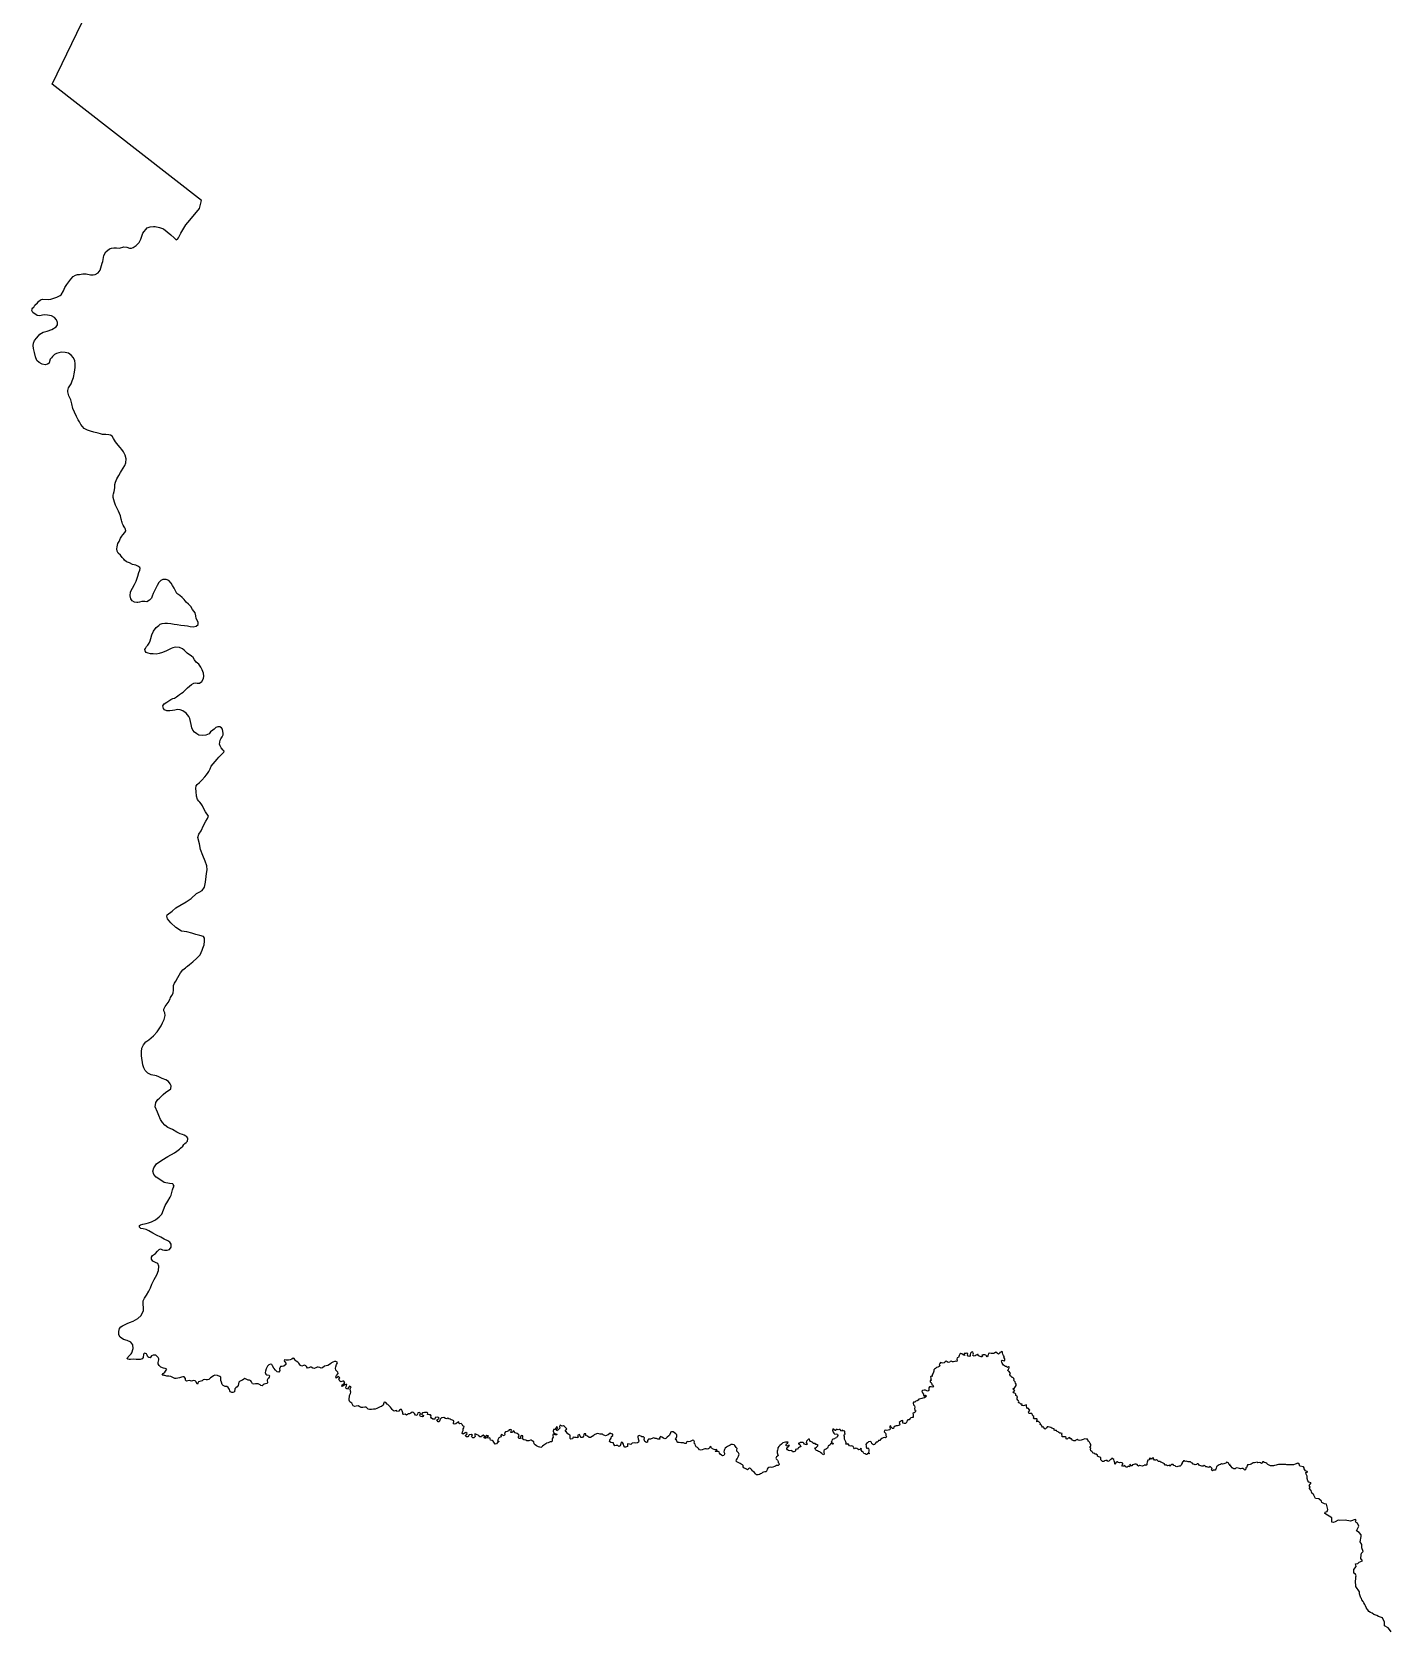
# Model space of a CAD drawing. Extents: x -74 to -34.8, y -33.8 to 5.3.
# Drawn here: x -58.169 to -55.683, y -22.587 to -19.663 of the extents above; entities that cross this region are included whole.
import ezdxf

# ---------------------------------------------------------------- set-up
doc = ezdxf.new("R2010")
doc.units = 0
doc.header["$LTSCALE"] = 2
doc.layers.add('UFEBRASIL', color=7, linetype='Continuous')

msp = doc.modelspace()

# ---------------------------------------------------------------- linework, layer by layer
at = {"layer": 'UFEBRASIL'}
msp.add_lwpolyline([(-55.6829, -22.5889), (-55.6837, -22.5867), (-55.6884, -22.5812), (-55.6949, -22.5776), (-55.6949, -22.5739), (-55.6948, -22.5711), (-55.6985, -22.5633), (-55.7058, -22.5604), (-55.7091, -22.5591), (-55.7144, -22.5568), (-55.7172, -22.5547), (-55.7206, -22.5532), (-55.7236, -22.5518), (-55.7254, -22.5487), (-55.7263, -22.547), (-55.7284, -22.544), (-55.7298, -22.541), (-55.7308, -22.5389), (-55.7324, -22.5358), (-55.734, -22.5333), (-55.736, -22.5302), (-55.7371, -22.5279), (-55.7378, -22.5264), (-55.7405, -22.519), (-55.7408, -22.5155), (-55.7473, -22.5055), (-55.7477, -22.4955), (-55.7474, -22.4923), (-55.747, -22.4882), (-55.7467, -22.4862), (-55.7477, -22.4831), (-55.7512, -22.4817), (-55.7511, -22.4747), (-55.7466, -22.4695), (-55.7481, -22.4645), (-55.7434, -22.4637), (-55.7412, -22.4613), (-55.7383, -22.4599), (-55.7353, -22.4589), (-55.7382, -22.4544), (-55.7372, -22.4477), (-55.7367, -22.4446), (-55.7339, -22.4415), (-55.7363, -22.4352), (-55.7364, -22.4292), (-55.7396, -22.4238), (-55.7372, -22.4141), (-55.7372, -22.4112), (-55.7409, -22.4072), (-55.7458, -22.4037), (-55.742, -22.3953), (-55.7445, -22.3897), (-55.7469, -22.3886), (-55.7477, -22.3861), (-55.7467, -22.3841), (-55.7487, -22.3834), (-55.7571, -22.3862), (-55.7667, -22.3842), (-55.7772, -22.385), (-55.7798, -22.3843), (-55.7849, -22.3873), (-55.7882, -22.389), (-55.7911, -22.3884), (-55.7913, -22.3805), (-55.8037, -22.3722), (-55.8032, -22.3697), (-55.7996, -22.3687), (-55.7986, -22.3647), (-55.8009, -22.3553), (-55.8044, -22.3547), (-55.8093, -22.3524), (-55.8098, -22.3497), (-55.8147, -22.3456), (-55.821, -22.3451), (-55.8242, -22.339), (-55.8247, -22.3367), (-55.827, -22.3355), (-55.8283, -22.3328), (-55.8289, -22.3302), (-55.8324, -22.3257), (-55.8307, -22.324), (-55.8324, -22.3211), (-55.8289, -22.316), (-55.8331, -22.3147), (-55.835, -22.3123), (-55.8363, -22.308), (-55.8363, -22.3042), (-55.8381, -22.3004), (-55.8388, -22.2974), (-55.8353, -22.2961), (-55.8391, -22.2941), (-55.8417, -22.2909), (-55.8418, -22.2887), (-55.8431, -22.2871), (-55.8494, -22.286), (-55.8511, -22.2818), (-55.8533, -22.2803), (-55.8582, -22.282), (-55.8615, -22.2831), (-55.8653, -22.2835), (-55.8734, -22.2831), (-55.8755, -22.2829), (-55.8796, -22.2824), (-55.8819, -22.2825), (-55.8841, -22.2827), (-55.8869, -22.2824), (-55.8889, -22.2828), (-55.8909, -22.2834), (-55.8929, -22.284), (-55.8958, -22.2843), (-55.8979, -22.2851), (-55.8997, -22.2852), (-55.9036, -22.2849), (-55.9057, -22.2838), (-55.9081, -22.2824), (-55.9101, -22.281), (-55.9117, -22.2799), (-55.914, -22.2792), (-55.9155, -22.278), (-55.9177, -22.2778), (-55.9181, -22.2797), (-55.9195, -22.2807), (-55.9219, -22.2798), (-55.9243, -22.2791), (-55.9262, -22.2796), (-55.928, -22.2786), (-55.9303, -22.2789), (-55.9327, -22.2798), (-55.9348, -22.2797), (-55.9367, -22.2808), (-55.9386, -22.2819), (-55.9408, -22.2826), (-55.9431, -22.2834), (-55.9452, -22.2834), (-55.9459, -22.2854), (-55.9468, -22.2873), (-55.9487, -22.2888), (-55.9487, -22.2912), (-55.9505, -22.2928), (-55.9523, -22.2913), (-55.9538, -22.29), (-55.9558, -22.2901), (-55.9581, -22.2907), (-55.9602, -22.2902), (-55.9625, -22.2893), (-55.9646, -22.2888), (-55.9666, -22.2891), (-55.9678, -22.2908), (-55.9704, -22.2909), (-55.9718, -22.29), (-55.9734, -22.2885), (-55.975, -22.2865), (-55.9764, -22.2847), (-55.9787, -22.2839), (-55.9773, -22.2826), (-55.9793, -22.2819), (-55.98, -22.2799), (-55.9818, -22.2793), (-55.9836, -22.2787), (-55.9845, -22.2805), (-55.9867, -22.281), (-55.9888, -22.2812), (-55.991, -22.2821), (-55.9929, -22.2814), (-55.9949, -22.2824), (-55.9972, -22.2833), (-55.9991, -22.2843), (-56.0006, -22.2859), (-56.0022, -22.2869), (-56.0027, -22.2892), (-56.0031, -22.2911), (-56.0043, -22.293), (-56.0061, -22.2928), (-56.008, -22.2932), (-56.0095, -22.2943), (-56.0113, -22.2931), (-56.0103, -22.2912), (-56.0105, -22.2894), (-56.0122, -22.2876), (-56.0136, -22.2866), (-56.0158, -22.288), (-56.0179, -22.2875), (-56.0198, -22.287), (-56.0218, -22.2872), (-56.0228, -22.2855), (-56.0249, -22.2848), (-56.0267, -22.2859), (-56.0288, -22.2856), (-56.0309, -22.2852), (-56.033, -22.2848), (-56.0341, -22.2829), (-56.0355, -22.2814), (-56.0373, -22.2814), (-56.0387, -22.2827), (-56.0408, -22.2833), (-56.0425, -22.2825), (-56.0449, -22.2823), (-56.0458, -22.2804), (-56.0479, -22.2794), (-56.0494, -22.2779), (-56.0517, -22.278), (-56.0538, -22.2777), (-56.0556, -22.2771), (-56.0577, -22.2767), (-56.0595, -22.2773), (-56.0605, -22.2758), (-56.0626, -22.2758), (-56.063, -22.2778), (-56.0648, -22.2784), (-56.0651, -22.2803), (-56.0663, -22.282), (-56.067, -22.284), (-56.0684, -22.2855), (-56.0704, -22.2855), (-56.0725, -22.2861), (-56.0744, -22.2867), (-56.0766, -22.2864), (-56.0779, -22.2849), (-56.0801, -22.2843), (-56.0816, -22.2828), (-56.0836, -22.2827), (-56.0853, -22.2842), (-56.0872, -22.2857), (-56.0876, -22.2838), (-56.0893, -22.2845), (-56.0915, -22.2854), (-56.0933, -22.2842), (-56.0952, -22.2838), (-56.0977, -22.2835), (-56.0967, -22.2825), (-56.0973, -22.2815), (-56.0999, -22.2804), (-56.1019, -22.2791), (-56.1036, -22.2784), (-56.1058, -22.2773), (-56.1081, -22.2771), (-56.11, -22.2753), (-56.1119, -22.2741), (-56.1137, -22.2745), (-56.1155, -22.2746), (-56.1166, -22.2731), (-56.1175, -22.2706), (-56.1195, -22.2711), (-56.1208, -22.2729), (-56.123, -22.272), (-56.1254, -22.272), (-56.124, -22.2737), (-56.1255, -22.2742), (-56.1275, -22.2749), (-56.1284, -22.2767), (-56.1287, -22.2787), (-56.1296, -22.281), (-56.1292, -22.2833), (-56.1313, -22.2843), (-56.1333, -22.2828), (-56.1338, -22.2843), (-56.136, -22.2852), (-56.1376, -22.2858), (-56.1404, -22.2854), (-56.1427, -22.2846), (-56.1446, -22.2855), (-56.1461, -22.2843), (-56.1474, -22.2829), (-56.1491, -22.282), (-56.1515, -22.282), (-56.1532, -22.2825), (-56.1555, -22.2835), (-56.1569, -22.2849), (-56.1589, -22.2854), (-56.1593, -22.2832), (-56.1607, -22.2821), (-56.1608, -22.2842), (-56.1615, -22.2867), (-56.1638, -22.2858), (-56.1652, -22.2873), (-56.1671, -22.2875), (-56.169, -22.2866), (-56.17, -22.2844), (-56.1718, -22.2856), (-56.1741, -22.2857), (-56.175, -22.2838), (-56.1734, -22.2823), (-56.1735, -22.2802), (-56.1755, -22.2797), (-56.1774, -22.2789), (-56.1795, -22.2799), (-56.1817, -22.2789), (-56.1835, -22.2777), (-56.1858, -22.2784), (-56.1865, -22.2803), (-56.1878, -22.2822), (-56.1881, -22.2801), (-56.1884, -22.278), (-56.189, -22.276), (-56.1897, -22.2734), (-56.1916, -22.2726), (-56.1933, -22.271), (-56.1944, -22.2727), (-56.1958, -22.2737), (-56.197, -22.2749), (-56.199, -22.2765), (-56.2011, -22.2774), (-56.2022, -22.2753), (-56.2042, -22.2754), (-56.2067, -22.2761), (-56.2079, -22.2774), (-56.2103, -22.277), (-56.2116, -22.2762), (-56.2135, -22.2742), (-56.2136, -22.2724), (-56.2138, -22.2706), (-56.2153, -22.2694), (-56.2171, -22.2686), (-56.22, -22.2677), (-56.2198, -22.2657), (-56.2219, -22.264), (-56.2241, -22.2635), (-56.2256, -22.2621), (-56.2277, -22.2626), (-56.228, -22.2609), (-56.2301, -22.2592), (-56.232, -22.2574), (-56.2325, -22.2549), (-56.2322, -22.253), (-56.2336, -22.2515), (-56.2326, -22.2499), (-56.2318, -22.2478), (-56.2322, -22.2463), (-56.2334, -22.2442), (-56.2346, -22.242), (-56.2364, -22.2403), (-56.2375, -22.238), (-56.2383, -22.2364), (-56.2405, -22.2362), (-56.2429, -22.236), (-56.2457, -22.237), (-56.248, -22.2373), (-56.2496, -22.2384), (-56.2521, -22.2385), (-56.2549, -22.238), (-56.2568, -22.237), (-56.2592, -22.238), (-56.2608, -22.2393), (-56.263, -22.2396), (-56.2653, -22.2379), (-56.2671, -22.2357), (-56.2698, -22.2359), (-56.2699, -22.2337), (-56.2712, -22.2334), (-56.2735, -22.2345), (-56.2751, -22.2362), (-56.2772, -22.2355), (-56.2773, -22.2332), (-56.2786, -22.2318), (-56.2812, -22.2319), (-56.2842, -22.232), (-56.2844, -22.2303), (-56.2852, -22.2281), (-56.2844, -22.2259), (-56.2865, -22.2253), (-56.2886, -22.2254), (-56.2902, -22.2242), (-56.2919, -22.2229), (-56.2941, -22.2226), (-56.2949, -22.2206), (-56.2969, -22.2205), (-56.2992, -22.2199), (-56.2992, -22.2176), (-56.3012, -22.2167), (-56.3032, -22.2163), (-56.3051, -22.2151), (-56.3074, -22.2147), (-56.3097, -22.214), (-56.3119, -22.2135), (-56.3122, -22.2155), (-56.3136, -22.2163), (-56.3153, -22.2178), (-56.317, -22.2168), (-56.3181, -22.2147), (-56.3205, -22.2143), (-56.3215, -22.2127), (-56.3223, -22.2109), (-56.3244, -22.2097), (-56.3239, -22.2078), (-56.325, -22.2066), (-56.3266, -22.2051), (-56.3284, -22.2042), (-56.3304, -22.2045), (-56.3308, -22.2026), (-56.3294, -22.2007), (-56.3308, -22.1992), (-56.3332, -22.1994), (-56.3353, -22.1992), (-56.3374, -22.1981), (-56.336, -22.1967), (-56.3363, -22.1952), (-56.3379, -22.1935), (-56.3388, -22.1916), (-56.3398, -22.1893), (-56.3415, -22.1897), (-56.3439, -22.1895), (-56.3453, -22.189), (-56.3462, -22.1863), (-56.3446, -22.185), (-56.3432, -22.1833), (-56.3447, -22.1822), (-56.3457, -22.1802), (-56.3475, -22.1802), (-56.349, -22.1786), (-56.3494, -22.176), (-56.3496, -22.1735), (-56.3516, -22.1742), (-56.3534, -22.1746), (-56.3558, -22.1752), (-56.3579, -22.1746), (-56.3578, -22.1722), (-56.3602, -22.1721), (-56.3619, -22.1706), (-56.364, -22.17), (-56.3633, -22.1682), (-56.364, -22.1664), (-56.3654, -22.1649), (-56.3668, -22.1631), (-56.3664, -22.1609), (-56.3661, -22.1588), (-56.3673, -22.1575), (-56.3689, -22.1564), (-56.3692, -22.154), (-56.3708, -22.1524), (-56.3727, -22.1518), (-56.3738, -22.15), (-56.3727, -22.1494), (-56.3712, -22.1472), (-56.3733, -22.1462), (-56.3741, -22.1438), (-56.3722, -22.1436), (-56.3712, -22.1416), (-56.3694, -22.1401), (-56.3684, -22.1382), (-56.3687, -22.1357), (-56.37, -22.1342), (-56.3703, -22.1318), (-56.3714, -22.1305), (-56.3735, -22.1287), (-56.3724, -22.127), (-56.3725, -22.1254), (-56.3743, -22.1236), (-56.3759, -22.1233), (-56.3778, -22.1216), (-56.3794, -22.1203), (-56.38, -22.1181), (-56.379, -22.1162), (-56.3802, -22.1147), (-56.381, -22.1126), (-56.3828, -22.1117), (-56.3846, -22.1099), (-56.3828, -22.1093), (-56.3821, -22.1074), (-56.3807, -22.1049), (-56.3828, -22.104), (-56.3846, -22.1051), (-56.3861, -22.1035), (-56.3881, -22.1033), (-56.3898, -22.1025), (-56.3915, -22.1013), (-56.3927, -22.0993), (-56.3938, -22.0973), (-56.3949, -22.0957), (-56.3952, -22.0932), (-56.3941, -22.0917), (-56.3921, -22.0928), (-56.39, -22.0933), (-56.3891, -22.0911), (-56.3895, -22.0889), (-56.3916, -22.088), (-56.3904, -22.0868), (-56.3905, -22.0852), (-56.3919, -22.0833), (-56.3929, -22.0812), (-56.3933, -22.0787), (-56.3935, -22.0766), (-56.395, -22.0758), (-56.3964, -22.0772), (-56.3984, -22.0778), (-56.3991, -22.0799), (-56.4006, -22.0807), (-56.4029, -22.0794), (-56.4054, -22.0775), (-56.4076, -22.0787), (-56.4096, -22.0798), (-56.4117, -22.08), (-56.4141, -22.0798), (-56.4166, -22.0793), (-56.4188, -22.0798), (-56.4195, -22.0819), (-56.4201, -22.0839), (-56.4218, -22.0857), (-56.4226, -22.084), (-56.4239, -22.0826), (-56.426, -22.0819), (-56.4287, -22.0822), (-56.4313, -22.0825), (-56.4302, -22.0839), (-56.4307, -22.086), (-56.4325, -22.0858), (-56.4343, -22.0852), (-56.4363, -22.0844), (-56.4381, -22.0834), (-56.4382, -22.0814), (-56.4395, -22.0815), (-56.4418, -22.0825), (-56.4434, -22.0841), (-56.4455, -22.0848), (-56.4475, -22.0836), (-56.4468, -22.0811), (-56.4474, -22.0788), (-56.448, -22.0766), (-56.4503, -22.0773), (-56.452, -22.079), (-56.4528, -22.0814), (-56.4529, -22.0835), (-56.4537, -22.0849), (-56.4561, -22.0844), (-56.4572, -22.0827), (-56.4569, -22.0805), (-56.4587, -22.0793), (-56.4606, -22.0797), (-56.4634, -22.0794), (-56.4635, -22.0812), (-56.4622, -22.0831), (-56.4639, -22.083), (-56.4653, -22.0821), (-56.4679, -22.0804), (-56.4699, -22.08), (-56.4716, -22.0807), (-56.473, -22.0834), (-56.4735, -22.0851), (-56.4742, -22.0873), (-56.4765, -22.0878), (-56.4772, -22.0899), (-56.4762, -22.0921), (-56.477, -22.0942), (-56.4792, -22.0937), (-56.4806, -22.0942), (-56.4828, -22.0949), (-56.485, -22.0951), (-56.4871, -22.0938), (-56.489, -22.0941), (-56.4898, -22.0956), (-56.4928, -22.0961), (-56.4945, -22.0949), (-56.4963, -22.0939), (-56.4984, -22.0951), (-56.5003, -22.0965), (-56.5027, -22.0973), (-56.5049, -22.0968), (-56.507, -22.0959), (-56.5079, -22.0978), (-56.5091, -22.1002), (-56.5073, -22.1019), (-56.5091, -22.1035), (-56.512, -22.1047), (-56.5139, -22.1056), (-56.5158, -22.1072), (-56.518, -22.1082), (-56.5188, -22.1094), (-56.5189, -22.112), (-56.5196, -22.114), (-56.5201, -22.1154), (-56.5217, -22.1177), (-56.5222, -22.1195), (-56.522, -22.1218), (-56.5241, -22.1209), (-56.5252, -22.1225), (-56.5247, -22.1247), (-56.5245, -22.1263), (-56.5242, -22.1288), (-56.5255, -22.1293), (-56.5257, -22.1314), (-56.5238, -22.1328), (-56.523, -22.135), (-56.5228, -22.1373), (-56.5207, -22.1379), (-56.5195, -22.14), (-56.5206, -22.1411), (-56.5238, -22.1406), (-56.5268, -22.1405), (-56.528, -22.1426), (-56.528, -22.1452), (-56.528, -22.1474), (-56.5302, -22.1486), (-56.5321, -22.1479), (-56.534, -22.1469), (-56.5369, -22.1467), (-56.54, -22.1472), (-56.541, -22.1488), (-56.54, -22.1514), (-56.5381, -22.154), (-56.5381, -22.1561), (-56.5365, -22.1576), (-56.5345, -22.1558), (-56.5325, -22.1577), (-56.534, -22.1597), (-56.5364, -22.1605), (-56.5391, -22.1611), (-56.5411, -22.1619), (-56.5437, -22.1628), (-56.5464, -22.1633), (-56.5478, -22.1648), (-56.5496, -22.1664), (-56.5519, -22.167), (-56.5537, -22.1687), (-56.5563, -22.1689), (-56.557, -22.1708), (-56.5562, -22.1733), (-56.5547, -22.1754), (-56.5537, -22.1776), (-56.5546, -22.1805), (-56.554, -22.1831), (-56.5522, -22.1848), (-56.5529, -22.187), (-56.5549, -22.1883), (-56.5572, -22.1886), (-56.5571, -22.1913), (-56.5567, -22.1938), (-56.5566, -22.1968), (-56.5589, -22.1967), (-56.5613, -22.1972), (-56.5627, -22.1994), (-56.5639, -22.2012), (-56.5669, -22.2013), (-56.5686, -22.2034), (-56.5689, -22.2057), (-56.5708, -22.2075), (-56.5732, -22.2075), (-56.5757, -22.2071), (-56.576, -22.2045), (-56.5758, -22.2021), (-56.5779, -22.203), (-56.58, -22.204), (-56.5823, -22.2056), (-56.5819, -22.2077), (-56.5811, -22.2103), (-56.5831, -22.2111), (-56.5855, -22.2117), (-56.5877, -22.2121), (-56.59, -22.2125), (-56.5923, -22.2144), (-56.5931, -22.2166), (-56.5949, -22.217), (-56.5971, -22.2144), (-56.598, -22.212), (-56.5995, -22.2126), (-56.5998, -22.2151), (-56.5987, -22.2174), (-56.5996, -22.219), (-56.6023, -22.2202), (-56.6048, -22.2205), (-56.6073, -22.22), (-56.6095, -22.2208), (-56.6096, -22.2232), (-56.6077, -22.2254), (-56.6069, -22.2274), (-56.6069, -22.2298), (-56.6059, -22.2322), (-56.6076, -22.2337), (-56.6095, -22.2336), (-56.6117, -22.234), (-56.6139, -22.2352), (-56.6161, -22.2365), (-56.6179, -22.2386), (-56.6203, -22.2389), (-56.6209, -22.2407), (-56.6225, -22.2421), (-56.6246, -22.242), (-56.6261, -22.2443), (-56.6269, -22.2464), (-56.6294, -22.2467), (-56.6313, -22.2455), (-56.6324, -22.244), (-56.6333, -22.2416), (-56.6356, -22.2407), (-56.6383, -22.2414), (-56.6404, -22.243), (-56.6424, -22.2445), (-56.6433, -22.2461), (-56.6427, -22.2488), (-56.6427, -22.251), (-56.6415, -22.2532), (-56.6396, -22.252), (-56.6386, -22.2532), (-56.6381, -22.2559), (-56.6378, -22.2584), (-56.6384, -22.2608), (-56.6369, -22.2627), (-56.638, -22.2632), (-56.6406, -22.2626), (-56.641, -22.2644), (-56.6431, -22.2646), (-56.6447, -22.2634), (-56.6469, -22.2623), (-56.6482, -22.2604), (-56.6501, -22.2589), (-56.6518, -22.2565), (-56.6513, -22.2541), (-56.6534, -22.2536), (-56.6536, -22.2554), (-56.6561, -22.2558), (-56.6581, -22.2549), (-56.6598, -22.2532), (-56.6619, -22.2531), (-56.6641, -22.2538), (-56.6656, -22.2522), (-56.6668, -22.25), (-56.6689, -22.2487), (-56.6709, -22.2492), (-56.6732, -22.2485), (-56.6743, -22.2465), (-56.6763, -22.2445), (-56.6778, -22.2454), (-56.6798, -22.2452), (-56.6797, -22.243), (-56.6802, -22.2413), (-56.6813, -22.2388), (-56.6823, -22.2366), (-56.6827, -22.234), (-56.6823, -22.2319), (-56.6833, -22.2302), (-56.6831, -22.2287), (-56.6812, -22.2271), (-56.6816, -22.2252), (-56.6821, -22.222), (-56.6841, -22.2209), (-56.6866, -22.2202), (-56.688, -22.2215), (-56.6891, -22.2212), (-56.6901, -22.2189), (-56.6921, -22.2185), (-56.694, -22.2195), (-56.6958, -22.2184), (-56.6974, -22.2184), (-56.6985, -22.2205), (-56.6996, -22.2206), (-56.7018, -22.2186), (-56.7038, -22.2176), (-56.7046, -22.22), (-56.704, -22.2217), (-56.7033, -22.2234), (-56.7019, -22.2253), (-56.7, -22.2271), (-56.6976, -22.2268), (-56.6951, -22.2275), (-56.6945, -22.2297), (-56.6957, -22.2317), (-56.6971, -22.2341), (-56.6993, -22.2346), (-56.7009, -22.2359), (-56.7032, -22.2366), (-56.7053, -22.2369), (-56.7056, -22.2396), (-56.7066, -22.2422), (-56.7044, -22.2432), (-56.7025, -22.2446), (-56.7041, -22.2455), (-56.7058, -22.2445), (-56.7078, -22.2449), (-56.7084, -22.247), (-56.7106, -22.2479), (-56.7124, -22.2486), (-56.7129, -22.2507), (-56.7137, -22.2528), (-56.7151, -22.254), (-56.7176, -22.2555), (-56.7199, -22.2565), (-56.7203, -22.2579), (-56.7203, -22.2605), (-56.7195, -22.2629), (-56.7204, -22.2649), (-56.7224, -22.2638), (-56.724, -22.2626), (-56.7261, -22.2608), (-56.7276, -22.2596), (-56.7299, -22.2589), (-56.7316, -22.2577), (-56.734, -22.257), (-56.7347, -22.2549), (-56.7366, -22.2539), (-56.7355, -22.2523), (-56.7336, -22.2512), (-56.732, -22.2492), (-56.7309, -22.2472), (-56.7328, -22.2463), (-56.7349, -22.246), (-56.7361, -22.2442), (-56.7375, -22.2444), (-56.7397, -22.244), (-56.7404, -22.2425), (-56.7426, -22.2415), (-56.7448, -22.2405), (-56.7458, -22.2388), (-56.7465, -22.2363), (-56.7484, -22.2364), (-56.7502, -22.238), (-56.7518, -22.2399), (-56.7523, -22.2424), (-56.7514, -22.2444), (-56.7514, -22.2466), (-56.7536, -22.2463), (-56.7554, -22.2453), (-56.7567, -22.2434), (-56.7582, -22.2422), (-56.7606, -22.2422), (-56.763, -22.2424), (-56.7649, -22.2434), (-56.7671, -22.2442), (-56.7657, -22.2451), (-56.7639, -22.2463), (-56.7632, -22.2483), (-56.7626, -22.2502), (-56.7647, -22.251), (-56.7663, -22.2519), (-56.7681, -22.2532), (-56.7685, -22.255), (-56.7704, -22.2544), (-56.7723, -22.2551), (-56.7723, -22.2575), (-56.7731, -22.2588), (-56.7751, -22.2596), (-56.7773, -22.2597), (-56.7781, -22.2578), (-56.7802, -22.2573), (-56.7826, -22.2575), (-56.7847, -22.2573), (-56.7865, -22.2557), (-56.7877, -22.2541), (-56.7878, -22.2522), (-56.7859, -22.2512), (-56.7849, -22.2495), (-56.7831, -22.2479), (-56.7847, -22.2481), (-56.7869, -22.2492), (-56.789, -22.2487), (-56.789, -22.2468), (-56.7888, -22.2446), (-56.7868, -22.2437), (-56.7855, -22.2417), (-56.7877, -22.2417), (-56.7901, -22.242), (-56.7928, -22.2423), (-56.7951, -22.2433), (-56.7977, -22.2452), (-56.8005, -22.2477), (-56.8026, -22.2499), (-56.8041, -22.2521), (-56.8045, -22.2541), (-56.8051, -22.2563), (-56.8059, -22.2586), (-56.8058, -22.2611), (-56.8047, -22.2633), (-56.8036, -22.2661), (-56.8047, -22.2676), (-56.8066, -22.2688), (-56.8081, -22.271), (-56.8073, -22.2725), (-56.8051, -22.275), (-56.8038, -22.2771), (-56.8037, -22.2791), (-56.8023, -22.2805), (-56.8022, -22.2827), (-56.804, -22.2843), (-56.8066, -22.2843), (-56.8085, -22.286), (-56.8107, -22.2864), (-56.8134, -22.2874), (-56.8157, -22.2883), (-56.8183, -22.2875), (-56.8206, -22.2879), (-56.8226, -22.2893), (-56.8236, -22.2915), (-56.8247, -22.2939), (-56.8258, -22.2958), (-56.8282, -22.2962), (-56.8306, -22.2964), (-56.8324, -22.2973), (-56.8341, -22.2989), (-56.8363, -22.2999), (-56.8378, -22.3007), (-56.8405, -22.3013), (-56.8432, -22.3015), (-56.845, -22.2997), (-56.847, -22.2974), (-56.8492, -22.2955), (-56.8506, -22.294), (-56.8525, -22.2916), (-56.8543, -22.2901), (-56.8563, -22.2891), (-56.8583, -22.2905), (-56.8596, -22.2925), (-56.8618, -22.2913), (-56.8643, -22.2902), (-56.8665, -22.289), (-56.8678, -22.2867), (-56.8675, -22.2843), (-56.8692, -22.2831), (-56.8712, -22.2819), (-56.8735, -22.2807), (-56.8768, -22.2791), (-56.8793, -22.2781), (-56.8806, -22.2764), (-56.8801, -22.274), (-56.8787, -22.2723), (-56.8774, -22.2698), (-56.8763, -22.2676), (-56.8757, -22.2655), (-56.8754, -22.2635), (-56.8764, -22.2616), (-56.8779, -22.2597), (-56.8791, -22.258), (-56.8794, -22.2557), (-56.8789, -22.2537), (-56.8804, -22.2516), (-56.8815, -22.25), (-56.8828, -22.2481), (-56.8844, -22.247), (-56.887, -22.2459), (-56.8895, -22.246), (-56.8915, -22.2476), (-56.8938, -22.2486), (-56.8963, -22.2497), (-56.8984, -22.251), (-56.9006, -22.2526), (-56.902, -22.2551), (-56.9028, -22.2568), (-56.9032, -22.2595), (-56.9017, -22.2617), (-56.9018, -22.2639), (-56.903, -22.266), (-56.9055, -22.2666), (-56.9075, -22.2659), (-56.9096, -22.264), (-56.9109, -22.2618), (-56.9117, -22.2595), (-56.9138, -22.259), (-56.9158, -22.2591), (-56.9187, -22.2589), (-56.9178, -22.2577), (-56.9153, -22.2572), (-56.9165, -22.255), (-56.9189, -22.2556), (-56.9206, -22.2554), (-56.9236, -22.2543), (-56.9257, -22.2522), (-56.9268, -22.2499), (-56.9286, -22.2512), (-56.9291, -22.253), (-56.9312, -22.2541), (-56.9336, -22.2544), (-56.9357, -22.2539), (-56.9378, -22.2542), (-56.94, -22.2549), (-56.9428, -22.2556), (-56.9451, -22.2562), (-56.9479, -22.2557), (-56.9497, -22.2537), (-56.9513, -22.2514), (-56.9538, -22.2501), (-56.9547, -22.2477), (-56.9556, -22.2458), (-56.9571, -22.2437), (-56.957, -22.241), (-56.9578, -22.2387), (-56.96, -22.2383), (-56.962, -22.2397), (-56.965, -22.2404), (-56.9675, -22.241), (-56.9699, -22.2407), (-56.9716, -22.2421), (-56.9718, -22.2444), (-56.9744, -22.2444), (-56.9771, -22.2433), (-56.9788, -22.2433), (-56.9817, -22.243), (-56.9848, -22.2426), (-56.9875, -22.2426), (-56.9892, -22.2401), (-56.99, -22.238), (-56.9924, -22.2363), (-56.9906, -22.2343), (-56.9893, -22.2313), (-56.9892, -22.2287), (-56.9909, -22.2263), (-56.9935, -22.2245), (-56.9956, -22.2232), (-56.9986, -22.2227), (-57.0007, -22.2237), (-57.0008, -22.2248), (-57.0023, -22.229), (-57.0035, -22.2305), (-57.007, -22.2325), (-57.0094, -22.2349), (-57.0108, -22.2359), (-57.0136, -22.2346), (-57.0163, -22.2324), (-57.0188, -22.2313), (-57.0207, -22.234), (-57.0204, -22.2361), (-57.0238, -22.2363), (-57.0262, -22.2351), (-57.0289, -22.235), (-57.031, -22.234), (-57.033, -22.2345), (-57.037, -22.2362), (-57.0407, -22.2364), (-57.043, -22.239), (-57.0427, -22.2421), (-57.0444, -22.2427), (-57.0477, -22.2405), (-57.0486, -22.2371), (-57.0482, -22.2341), (-57.0498, -22.232), (-57.0533, -22.232), (-57.0548, -22.2311), (-57.058, -22.2296), (-57.0604, -22.2307), (-57.0604, -22.2324), (-57.0596, -22.2357), (-57.0588, -22.2393), (-57.059, -22.2418), (-57.0609, -22.243), (-57.0644, -22.2438), (-57.0673, -22.2433), (-57.0709, -22.2437), (-57.073, -22.2464), (-57.0759, -22.2457), (-57.0793, -22.2451), (-57.0795, -22.2481), (-57.0795, -22.2495), (-57.0828, -22.2512), (-57.0841, -22.2509), (-57.0863, -22.2484), (-57.0864, -22.2453), (-57.0886, -22.2425), (-57.0907, -22.2416), (-57.0917, -22.2446), (-57.0926, -22.2483), (-57.0949, -22.2495), (-57.097, -22.2479), (-57.0999, -22.2479), (-57.1023, -22.2485), (-57.1041, -22.2455), (-57.1051, -22.2429), (-57.1075, -22.2428), (-57.1097, -22.2423), (-57.1123, -22.2404), (-57.1117, -22.2382), (-57.1093, -22.2348), (-57.1086, -22.2314), (-57.106, -22.2294), (-57.1062, -22.2274), (-57.1089, -22.2266), (-57.1111, -22.2255), (-57.1148, -22.2282), (-57.1194, -22.2304), (-57.1238, -22.2287), (-57.1253, -22.2275), (-57.1273, -22.2273), (-57.1295, -22.2273), (-57.1336, -22.226), (-57.1363, -22.2263), (-57.1401, -22.2282), (-57.1411, -22.2294), (-57.1442, -22.2314), (-57.1472, -22.2334), (-57.1495, -22.2333), (-57.1525, -22.231), (-57.1553, -22.2296), (-57.1557, -22.2269), (-57.1586, -22.2269), (-57.1591, -22.2282), (-57.1595, -22.2307), (-57.1619, -22.2333), (-57.164, -22.2332), (-57.1662, -22.2307), (-57.1671, -22.2278), (-57.1705, -22.2298), (-57.1693, -22.2326), (-57.1702, -22.234), (-57.1735, -22.2336), (-57.1764, -22.2331), (-57.1788, -22.233), (-57.1799, -22.2355), (-57.1827, -22.2363), (-57.1842, -22.2351), (-57.1844, -22.2321), (-57.1842, -22.2293), (-57.1868, -22.2281), (-57.1886, -22.2264), (-57.1907, -22.2237), (-57.1931, -22.2218), (-57.1917, -22.2192), (-57.19, -22.2173), (-57.1919, -22.2157), (-57.1945, -22.2134), (-57.1961, -22.2119), (-57.199, -22.2124), (-57.2022, -22.211), (-57.2034, -22.2131), (-57.2033, -22.216), (-57.2047, -22.218), (-57.2067, -22.2201), (-57.2087, -22.2209), (-57.21, -22.2185), (-57.2081, -22.2166), (-57.207, -22.2149), (-57.2092, -22.2141), (-57.2105, -22.2163), (-57.2125, -22.2185), (-57.2148, -22.2185), (-57.2151, -22.2216), (-57.2139, -22.2245), (-57.2116, -22.2266), (-57.2091, -22.2267), (-57.2086, -22.2284), (-57.2115, -22.2284), (-57.2143, -22.227), (-57.2157, -22.2279), (-57.2156, -22.2302), (-57.2153, -22.2327), (-57.2168, -22.2345), (-57.2173, -22.2365), (-57.2171, -22.2386), (-57.218, -22.2411), (-57.2205, -22.2414), (-57.2246, -22.2433), (-57.2277, -22.2439), (-57.2284, -22.2446), (-57.2323, -22.2473), (-57.2347, -22.2494), (-57.2369, -22.2509), (-57.2378, -22.2513), (-57.2397, -22.251), (-57.2424, -22.2503), (-57.2459, -22.2486), (-57.2485, -22.2468), (-57.25, -22.2446), (-57.2509, -22.2413), (-57.2535, -22.2394), (-57.2552, -22.238), (-57.257, -22.238), (-57.2595, -22.2395), (-57.261, -22.2394), (-57.2632, -22.2391), (-57.2651, -22.2381), (-57.2692, -22.2378), (-57.2714, -22.2355), (-57.2706, -22.2322), (-57.2706, -22.23), (-57.2737, -22.2299), (-57.2748, -22.2327), (-57.275, -22.2352), (-57.2777, -22.2354), (-57.279, -22.2332), (-57.2772, -22.2301), (-57.2782, -22.2283), (-57.2812, -22.2258), (-57.2847, -22.225), (-57.2865, -22.2224), (-57.2884, -22.2211), (-57.2895, -22.224), (-57.2925, -22.2242), (-57.2923, -22.2219), (-57.2916, -22.2195), (-57.2936, -22.2189), (-57.296, -22.2191), (-57.2967, -22.2214), (-57.2993, -22.2222), (-57.3025, -22.2227), (-57.3044, -22.2251), (-57.3035, -22.2278), (-57.3051, -22.2302), (-57.3078, -22.2292), (-57.3095, -22.2278), (-57.311, -22.2295), (-57.3106, -22.2319), (-57.3124, -22.233), (-57.3148, -22.234), (-57.3158, -22.2362), (-57.3171, -22.2386), (-57.3143, -22.2409), (-57.3168, -22.2427), (-57.3191, -22.2449), (-57.3214, -22.2453), (-57.3226, -22.2437), (-57.3248, -22.2401), (-57.327, -22.2385), (-57.33, -22.2382), (-57.3304, -22.2356), (-57.3313, -22.2338), (-57.3343, -22.2345), (-57.3367, -22.2342), (-57.3362, -22.2321), (-57.3336, -22.23), (-57.3364, -22.2295), (-57.3397, -22.232), (-57.3393, -22.2349), (-57.3417, -22.2338), (-57.3411, -22.2309), (-57.3431, -22.2288), (-57.3455, -22.23), (-57.3466, -22.2321), (-57.3491, -22.2321), (-57.3512, -22.2298), (-57.354, -22.2285), (-57.3568, -22.227), (-57.3587, -22.2268), (-57.3588, -22.2293), (-57.3581, -22.2315), (-57.3604, -22.2338), (-57.362, -22.2342), (-57.3645, -22.2315), (-57.363, -22.229), (-57.3646, -22.2276), (-57.3688, -22.2285), (-57.3694, -22.2294), (-57.3714, -22.2318), (-57.3747, -22.2318), (-57.3759, -22.2293), (-57.3733, -22.2278), (-57.3725, -22.2258), (-57.375, -22.2241), (-57.3777, -22.2252), (-57.3799, -22.2275), (-57.3815, -22.2257), (-57.3809, -22.2228), (-57.3801, -22.2203), (-57.3797, -22.2174), (-57.3785, -22.2158), (-57.3779, -22.2129), (-57.3806, -22.2119), (-57.3818, -22.2098), (-57.3833, -22.2079), (-57.3859, -22.2086), (-57.3878, -22.2068), (-57.3879, -22.2044), (-57.3903, -22.206), (-57.3931, -22.2081), (-57.3964, -22.2088), (-57.3983, -22.2069), (-57.3967, -22.2049), (-57.3967, -22.2027), (-57.3993, -22.2017), (-57.4016, -22.201), (-57.4038, -22.1999), (-57.4058, -22.1993), (-57.4077, -22.1977), (-57.41, -22.1994), (-57.4125, -22.1983), (-57.415, -22.1965), (-57.4181, -22.1973), (-57.4194, -22.1971), (-57.4213, -22.199), (-57.4225, -22.2017), (-57.424, -22.2045), (-57.4259, -22.2046), (-57.4278, -22.2012), (-57.4257, -22.1996), (-57.4239, -22.198), (-57.4251, -22.197), (-57.4275, -22.1961), (-57.4309, -22.1967), (-57.4318, -22.1998), (-57.4352, -22.1997), (-57.4376, -22.1978), (-57.4392, -22.1959), (-57.4385, -22.1939), (-57.4395, -22.1919), (-57.4423, -22.192), (-57.4453, -22.1912), (-57.4444, -22.1886), (-57.4466, -22.1873), (-57.4485, -22.1874), (-57.4508, -22.1878), (-57.4542, -22.1883), (-57.4558, -22.1904), (-57.4549, -22.1921), (-57.4524, -22.1932), (-57.4528, -22.1952), (-57.4545, -22.1955), (-57.458, -22.1946), (-57.459, -22.1923), (-57.4579, -22.1895), (-57.4597, -22.1874), (-57.4631, -22.1882), (-57.4635, -22.1906), (-57.4646, -22.1928), (-57.467, -22.1922), (-57.4691, -22.1897), (-57.4705, -22.1873), (-57.473, -22.1868), (-57.4757, -22.189), (-57.4783, -22.1903), (-57.4801, -22.1901), (-57.4835, -22.1923), (-57.4858, -22.1907), (-57.4885, -22.191), (-57.4902, -22.1908), (-57.4905, -22.188), (-57.4912, -22.1848), (-57.4926, -22.1823), (-57.4946, -22.182), (-57.4963, -22.1834), (-57.4976, -22.1849), (-57.5012, -22.186), (-57.5016, -22.1839), (-57.5045, -22.1845), (-57.5059, -22.1852), (-57.5079, -22.1839), (-57.5099, -22.1823), (-57.511, -22.1804), (-57.5128, -22.1781), (-57.5149, -22.1759), (-57.5174, -22.1731), (-57.5187, -22.1724), (-57.5211, -22.1693), (-57.5241, -22.1686), (-57.5248, -22.1702), (-57.5261, -22.1742), (-57.5292, -22.1764), (-57.5317, -22.1773), (-57.5352, -22.179), (-57.5375, -22.1804), (-57.5406, -22.1813), (-57.5436, -22.1817), (-57.5477, -22.1821), (-57.5511, -22.1818), (-57.5535, -22.1812), (-57.5554, -22.1797), (-57.5573, -22.1779), (-57.5598, -22.1777), (-57.5632, -22.1783), (-57.5667, -22.1784), (-57.5689, -22.177), (-57.5721, -22.1757), (-57.5756, -22.1762), (-57.5778, -22.1766), (-57.5808, -22.1753), (-57.5824, -22.1732), (-57.5836, -22.1708), (-57.5852, -22.1692), (-57.5874, -22.1678), (-57.5884, -22.1652), (-57.5882, -22.1622), (-57.588, -22.159), (-57.5877, -22.1563), (-57.5857, -22.1526), (-57.5856, -22.1504), (-57.5859, -22.1484), (-57.5864, -22.1444), (-57.5845, -22.1407), (-57.5879, -22.1393), (-57.5899, -22.1421), (-57.5912, -22.1447), (-57.5938, -22.144), (-57.5947, -22.1412), (-57.5935, -22.1391), (-57.5929, -22.1366), (-57.5941, -22.1361), (-57.5964, -22.1367), (-57.5981, -22.1383), (-57.6009, -22.1402), (-57.6017, -22.1392), (-57.6013, -22.1372), (-57.5994, -22.1356), (-57.5966, -22.1333), (-57.5981, -22.1305), (-57.5998, -22.1302), (-57.6039, -22.1315), (-57.6057, -22.1305), (-57.6075, -22.1269), (-57.6056, -22.1242), (-57.6077, -22.122), (-57.61, -22.1228), (-57.6121, -22.1249), (-57.6128, -22.1223), (-57.6113, -22.1198), (-57.6087, -22.1165), (-57.6094, -22.1138), (-57.6111, -22.1123), (-57.613, -22.1104), (-57.6132, -22.1066), (-57.6127, -22.1038), (-57.6115, -22.1001), (-57.6099, -22.0968), (-57.6101, -22.0954), (-57.6126, -22.0946), (-57.6153, -22.0946), (-57.6182, -22.0954), (-57.6205, -22.0966), (-57.6222, -22.0981), (-57.6246, -22.1001), (-57.6277, -22.1016), (-57.6304, -22.102), (-57.6337, -22.103), (-57.637, -22.1058), (-57.6395, -22.1063), (-57.6421, -22.1054), (-57.6449, -22.1049), (-57.6472, -22.1048), (-57.6494, -22.1061), (-57.6524, -22.1071), (-57.6548, -22.1067), (-57.658, -22.1044), (-57.6599, -22.1046), (-57.662, -22.106), (-57.6643, -22.1064), (-57.6665, -22.1033), (-57.6678, -22.102), (-57.6698, -22.1013), (-57.6721, -22.1016), (-57.6749, -22.1028), (-57.6774, -22.1016), (-57.6792, -22.0995), (-57.6807, -22.0973), (-57.6825, -22.0954), (-57.6851, -22.0936), (-57.6873, -22.0917), (-57.6892, -22.0886), (-57.6911, -22.0884), (-57.6934, -22.0899), (-57.6963, -22.0912), (-57.6994, -22.0921), (-57.7035, -22.0918), (-57.7069, -22.0911), (-57.7073, -22.0933), (-57.7058, -22.0951), (-57.7044, -22.0974), (-57.7044, -22.0998), (-57.7077, -22.1028), (-57.711, -22.1032), (-57.7139, -22.1034), (-57.7159, -22.108), (-57.7153, -22.1106), (-57.7169, -22.1138), (-57.7201, -22.1132), (-57.7234, -22.1102), (-57.7264, -22.1066), (-57.7289, -22.1025), (-57.7299, -22.1001), (-57.7323, -22.0995), (-57.7351, -22.1006), (-57.7376, -22.1027), (-57.7404, -22.1077), (-57.7414, -22.1119), (-57.742, -22.1147), (-57.7407, -22.1175), (-57.7389, -22.1188), (-57.7349, -22.1196), (-57.734, -22.1207), (-57.7344, -22.1227), (-57.7358, -22.1246), (-57.7371, -22.1263), (-57.7384, -22.1286), (-57.7376, -22.1332), (-57.739, -22.1348), (-57.7438, -22.1359), (-57.7459, -22.1372), (-57.7477, -22.139), (-57.7497, -22.1385), (-57.7512, -22.137), (-57.7549, -22.1353), (-57.7595, -22.1353), (-57.7628, -22.1359), (-57.7649, -22.1351), (-57.7671, -22.1314), (-57.7681, -22.1299), (-57.7709, -22.1284), (-57.7734, -22.1282), (-57.7754, -22.1273), (-57.7793, -22.1252), (-57.781, -22.1265), (-57.7832, -22.1282), (-57.7855, -22.1293), (-57.7889, -22.1306), (-57.79, -22.1324), (-57.7906, -22.1351), (-57.7912, -22.1382), (-57.793, -22.1409), (-57.7958, -22.1424), (-57.7975, -22.1446), (-57.7984, -22.1497), (-57.801, -22.1509), (-57.8032, -22.1508), (-57.8052, -22.1501), (-57.8064, -22.1478), (-57.8074, -22.1457), (-57.8086, -22.1437), (-57.8099, -22.1416), (-57.8121, -22.1402), (-57.8153, -22.1399), (-57.8187, -22.1385), (-57.8209, -22.1361), (-57.8218, -22.1321), (-57.8234, -22.1291), (-57.8232, -22.125), (-57.823, -22.1229), (-57.8248, -22.1215), (-57.829, -22.1202), (-57.8341, -22.1196), (-57.8363, -22.1203), (-57.8391, -22.1221), (-57.8418, -22.1244), (-57.8448, -22.127), (-57.8474, -22.128), (-57.8501, -22.1278), (-57.8526, -22.1271), (-57.8553, -22.128), (-57.8573, -22.1295), (-57.8599, -22.1304), (-57.864, -22.1318), (-57.8643, -22.1327), (-57.8661, -22.136), (-57.8675, -22.1332), (-57.8683, -22.1314), (-57.8702, -22.1298), (-57.873, -22.1291), (-57.877, -22.1301), (-57.8807, -22.1291), (-57.8837, -22.1295), (-57.8861, -22.1303), (-57.8878, -22.1286), (-57.8877, -22.1253), (-57.89, -22.1226), (-57.8927, -22.1225), (-57.8952, -22.123), (-57.8984, -22.124), (-57.9048, -22.1256), (-57.9071, -22.1256), (-57.911, -22.1233), (-57.9144, -22.1216), (-57.9181, -22.1211), (-57.922, -22.1212), (-57.9253, -22.1202), (-57.9273, -22.1202), (-57.9301, -22.1192), (-57.9285, -22.1162), (-57.9256, -22.1136), (-57.9217, -22.1084), (-57.9247, -22.1069), (-57.9282, -22.1068), (-57.9328, -22.1049), (-57.9356, -22.1018), (-57.9375, -22.0987), (-57.9378, -22.0962), (-57.9365, -22.0915), (-57.9366, -22.0893), (-57.9379, -22.0871), (-57.9394, -22.0854), (-57.942, -22.0829), (-57.9468, -22.0825), (-57.95, -22.0837), (-57.9523, -22.0876), (-57.955, -22.0872), (-57.9569, -22.0855), (-57.9579, -22.0828), (-57.9588, -22.0803), (-57.9626, -22.0789), (-57.9645, -22.081), (-57.9654, -22.0869), (-57.9672, -22.0893), (-57.9707, -22.0904), (-57.9736, -22.0906), (-57.978, -22.0904), (-57.9821, -22.0901), (-57.9886, -22.0906), (-57.9908, -22.0909), (-57.9933, -22.0898), (-57.9951, -22.0887), (-57.9904, -22.0835), (-57.987, -22.0805), (-57.9856, -22.0783), (-57.9833, -22.0707), (-57.9843, -22.0637), (-57.9877, -22.0591), (-57.9942, -22.0557), (-58.0013, -22.0538), (-58.0071, -22.0501), (-58.0096, -22.0453), (-58.0094, -22.0392), (-58.0084, -22.0341), (-58.0062, -22.0312), (-58.0031, -22.0292), (-57.9994, -22.0274), (-57.9945, -22.0251), (-57.9899, -22.023), (-57.9836, -22.0203), (-57.9749, -22.0154), (-57.969, -22.01), (-57.9647, -22.0011), (-57.9645, -21.9963), (-57.9649, -21.9897), (-57.965, -21.9836), (-57.9628, -21.9784), (-57.9593, -21.973), (-57.9549, -21.9658), (-57.952, -21.9598), (-57.949, -21.9531), (-57.9453, -21.9444), (-57.9404, -21.9357), (-57.937, -21.9279), (-57.9367, -21.9197), (-57.9382, -21.9152), (-57.9426, -21.9131), (-57.9476, -21.9107), (-57.9497, -21.9072), (-57.9498, -21.9034), (-57.948, -21.9004), (-57.9427, -21.8968), (-57.939, -21.8926), (-57.9359, -21.8893), (-57.9332, -21.8883), (-57.9299, -21.89), (-57.9259, -21.891), (-57.9215, -21.8909), (-57.9169, -21.8893), (-57.9141, -21.8851), (-57.9138, -21.8798), (-57.9162, -21.8763), (-57.92, -21.8737), (-57.9265, -21.8707), (-57.9329, -21.8667), (-57.9407, -21.863), (-57.9476, -21.8596), (-57.955, -21.8555), (-57.9598, -21.8532), (-57.9653, -21.8519), (-57.9696, -21.8511), (-57.9716, -21.8484), (-57.972, -21.8459), (-57.9698, -21.8443), (-57.9657, -21.8431), (-57.9596, -21.842), (-57.9555, -21.8408), (-57.9497, -21.8388), (-57.9427, -21.8355), (-57.9358, -21.8297), (-57.9311, -21.8246), (-57.9279, -21.8167), (-57.925, -21.8093), (-57.9201, -21.801), (-57.9157, -21.7936), (-57.914, -21.7904), (-57.913, -21.7855), (-57.9118, -21.7806), (-57.91, -21.777), (-57.9085, -21.774), (-57.91, -21.7704), (-57.911, -21.7696), (-57.9171, -21.7691), (-57.9267, -21.7668), (-57.9328, -21.763), (-57.9412, -21.7573), (-57.9456, -21.7521), (-57.9474, -21.746), (-57.9458, -21.7404), (-57.9409, -21.7329), (-57.9313, -21.7264), (-57.9199, -21.7196), (-57.908, -21.7127), (-57.9035, -21.7096), (-57.901, -21.7077), (-57.8985, -21.7059), (-57.8969, -21.7043), (-57.8927, -21.7005), (-57.8907, -21.6975), (-57.8889, -21.6958), (-57.8866, -21.6937), (-57.8843, -21.6912), (-57.8834, -21.6873), (-57.8835, -21.6862), (-57.8852, -21.6836), (-57.8872, -21.6821), (-57.89, -21.6806), (-57.893, -21.6794), (-57.8972, -21.678), (-57.9036, -21.6747), (-57.9114, -21.6701), (-57.9203, -21.6663), (-57.9257, -21.6621), (-57.93, -21.6573), (-57.9334, -21.6516), (-57.9367, -21.6446), (-57.9392, -21.6382), (-57.9432, -21.6286), (-57.9422, -21.6209), (-57.9381, -21.6152), (-57.9353, -21.6129), (-57.9321, -21.61), (-57.9285, -21.6059), (-57.9236, -21.6018), (-57.9186, -21.5989), (-57.9146, -21.5956), (-57.914, -21.5905), (-57.9155, -21.5864), (-57.919, -21.5822), (-57.9234, -21.5793), (-57.9303, -21.5766), (-57.9362, -21.5736), (-57.941, -21.572), (-57.9508, -21.5699), (-57.9568, -21.5669), (-57.9616, -21.5624), (-57.9642, -21.5573), (-57.9658, -21.5516), (-57.9685, -21.5353), (-57.9684, -21.5278), (-57.9677, -21.5215), (-57.9646, -21.5153), (-57.9605, -21.5099), (-57.9549, -21.5058), (-57.9463, -21.4985), (-57.9397, -21.4914), (-57.9344, -21.4841), (-57.9323, -21.4803), (-57.9296, -21.4748), (-57.9267, -21.4689), (-57.9251, -21.4619), (-57.9256, -21.457), (-57.9273, -21.4531), (-57.9273, -21.4498), (-57.9247, -21.445), (-57.9197, -21.438), (-57.9159, -21.4312), (-57.9151, -21.4289), (-57.913, -21.4253), (-57.9101, -21.421), (-57.9096, -21.4145), (-57.9094, -21.4067), (-57.9081, -21.4026), (-57.9056, -21.3988), (-57.9019, -21.3922), (-57.8967, -21.3835), (-57.8925, -21.3779), (-57.888, -21.3746), (-57.8857, -21.3726), (-57.8842, -21.3711), (-57.8803, -21.3681), (-57.8746, -21.3632), (-57.8667, -21.3569), (-57.8611, -21.3506), (-57.8572, -21.3419), (-57.856, -21.3385), (-57.8537, -21.3321), (-57.8527, -21.3258), (-57.8529, -21.3202), (-57.8547, -21.3169), (-57.8613, -21.3156), (-57.8691, -21.3135), (-57.8759, -21.3111), (-57.8852, -21.3088), (-57.895, -21.3072), (-57.9057, -21.3006), (-57.9146, -21.2923), (-57.9204, -21.2846), (-57.9217, -21.2801), (-57.921, -21.2776), (-57.9121, -21.271), (-57.9056, -21.265), (-57.8981, -21.2604), (-57.8866, -21.2538), (-57.8772, -21.2478), (-57.8677, -21.2387), (-57.863, -21.236), (-57.8572, -21.2332), (-57.853, -21.2271), (-57.8514, -21.218), (-57.85, -21.2077), (-57.8491, -21.2018), (-57.8483, -21.195), (-57.849, -21.1879), (-57.8518, -21.1795), (-57.856, -21.1689), (-57.8601, -21.1583), (-57.8624, -21.1474), (-57.865, -21.1363), (-57.8631, -21.1298), (-57.8592, -21.1236), (-57.8545, -21.114), (-57.8503, -21.1062), (-57.8474, -21.1013), (-57.8459, -21.0969), (-57.8511, -21.0892), (-57.8546, -21.0822), (-57.8569, -21.078), (-57.8593, -21.0746), (-57.8614, -21.0716), (-57.8633, -21.0696), (-57.8658, -21.0667), (-57.8677, -21.0603), (-57.8681, -21.0521), (-57.8686, -21.0462), (-57.8682, -21.0419), (-57.8664, -21.0393), (-57.8621, -21.0354), (-57.8577, -21.0313), (-57.8526, -21.0254), (-57.8496, -21.0213), (-57.8462, -21.0173), (-57.8448, -21.0151), (-57.8428, -21.0104), (-57.8405, -21.0056), (-57.8372, -21.0016), (-57.8333, -20.9973), (-57.8296, -20.9927), (-57.827, -20.9892), (-57.8237, -20.9859), (-57.8205, -20.9834), (-57.8175, -20.98), (-57.8173, -20.9785), (-57.819, -20.9761), (-57.8222, -20.9721), (-57.8243, -20.9683), (-57.8253, -20.9652), (-57.8248, -20.9616), (-57.8243, -20.958), (-57.823, -20.9556), (-57.8209, -20.9522), (-57.8188, -20.9484), (-57.8188, -20.9453), (-57.8192, -20.9421), (-57.8198, -20.938), (-57.8217, -20.9356), (-57.8249, -20.9339), (-57.8287, -20.9339), (-57.8321, -20.9349), (-57.8337, -20.9363), (-57.8355, -20.9379), (-57.838, -20.9401), (-57.8417, -20.9428), (-57.8444, -20.9465), (-57.8508, -20.9488), (-57.8568, -20.9495), (-57.8636, -20.9488), (-57.8672, -20.9467), (-57.8715, -20.9435), (-57.8746, -20.9398), (-57.8761, -20.9353), (-57.8776, -20.9295), (-57.8787, -20.9239), (-57.8798, -20.9186), (-57.8815, -20.9147), (-57.8865, -20.9086), (-57.8924, -20.9045), (-57.8977, -20.9025), (-57.9022, -20.9018), (-57.9075, -20.9031), (-57.9113, -20.9036), (-57.9165, -20.9045), (-57.9219, -20.9045), (-57.9262, -20.9027), (-57.9281, -20.9002), (-57.9289, -20.8952), (-57.9265, -20.8919), (-57.922, -20.8887), (-57.9183, -20.8859), (-57.9146, -20.8835), (-57.911, -20.882), (-57.9081, -20.8812), (-57.9043, -20.879), (-57.9016, -20.8768), (-57.8984, -20.8747), (-57.8967, -20.8735), (-57.8948, -20.8723), (-57.8919, -20.8701), (-57.8898, -20.8681), (-57.8841, -20.8625), (-57.877, -20.8566), (-57.8727, -20.8539), (-57.8695, -20.8535), (-57.8665, -20.8539), (-57.8623, -20.8536), (-57.8579, -20.8509), (-57.855, -20.8455), (-57.854, -20.8411), (-57.8547, -20.8357), (-57.8573, -20.8297), (-57.8594, -20.8249), (-57.8635, -20.8194), (-57.8681, -20.8152), (-57.8715, -20.811), (-57.8738, -20.8072), (-57.8768, -20.8044), (-57.8845, -20.7988), (-57.8899, -20.7938), (-57.8933, -20.7908), (-57.8989, -20.7887), (-57.9059, -20.7881), (-57.911, -20.789), (-57.9137, -20.7902), (-57.9176, -20.7925), (-57.9222, -20.7948), (-57.93, -20.7978), (-57.936, -20.7995), (-57.9412, -20.8008), (-57.947, -20.8005), (-57.9515, -20.8004), (-57.9558, -20.7989), (-57.9595, -20.7979), (-57.9614, -20.795), (-57.9618, -20.7926), (-57.9609, -20.7905), (-57.9588, -20.787), (-57.9569, -20.7845), (-57.9539, -20.7808), (-57.9524, -20.7763), (-57.9513, -20.7723), (-57.9495, -20.7653), (-57.9462, -20.7585), (-57.9415, -20.7523), (-57.9368, -20.7483), (-57.9342, -20.746), (-57.9304, -20.7449), (-57.9255, -20.7442), (-57.9204, -20.7439), (-57.9145, -20.7447), (-57.9087, -20.7457), (-57.9032, -20.7466), (-57.8964, -20.7477), (-57.8896, -20.7486), (-57.884, -20.7492), (-57.8789, -20.7505), (-57.8735, -20.7508), (-57.868, -20.7494), (-57.8647, -20.7464), (-57.8648, -20.7423), (-57.8682, -20.7355), (-57.8688, -20.7308), (-57.8702, -20.7255), (-57.8747, -20.7194), (-57.8781, -20.7137), (-57.8823, -20.7091), (-57.8864, -20.7055), (-57.8904, -20.7011), (-57.8941, -20.697), (-57.898, -20.6937), (-57.9033, -20.6898), (-57.9051, -20.6865), (-57.9084, -20.6801), (-57.9113, -20.675), (-57.9137, -20.6708), (-57.9185, -20.6664), (-57.9231, -20.6645), (-57.9292, -20.664), (-57.9331, -20.6661), (-57.9368, -20.67), (-57.9394, -20.6754), (-57.9424, -20.6812), (-57.9451, -20.6862), (-57.947, -20.69), (-57.9484, -20.6946), (-57.9502, -20.6983), (-57.9536, -20.7023), (-57.9582, -20.7049), (-57.9624, -20.7046), (-57.9675, -20.7045), (-57.9718, -20.7057), (-57.9746, -20.7063), (-57.977, -20.7064), (-57.981, -20.7057), (-57.9851, -20.7035), (-57.9879, -20.6996), (-57.9889, -20.6942), (-57.9882, -20.6867), (-57.9847, -20.6804), (-57.9807, -20.6736), (-57.9777, -20.6676), (-57.9746, -20.6584), (-57.9728, -20.6516), (-57.971, -20.6473), (-57.9704, -20.6442), (-57.9713, -20.6422), (-57.9746, -20.64), (-57.9787, -20.6383), (-57.9848, -20.6367), (-57.9903, -20.6341), (-57.9956, -20.6317), (-57.9991, -20.6287), (-58.0008, -20.627), (-58.0034, -20.6241), (-58.0068, -20.6201), (-58.0108, -20.6162), (-58.0126, -20.6126), (-58.0131, -20.6083), (-58.0127, -20.6046), (-58.0112, -20.5986), (-58.0093, -20.5946), (-58.008, -20.5918), (-58.0066, -20.589), (-58.0039, -20.5853), (-58.0021, -20.5829), (-57.9986, -20.5785), (-57.997, -20.5755), (-57.9972, -20.5724), (-57.9987, -20.5701), (-57.9999, -20.568), (-58.0018, -20.5648), (-58.0028, -20.5623), (-58.0035, -20.5603), (-58.004, -20.5583), (-58.0046, -20.5556), (-58.0053, -20.5537), (-58.0067, -20.5477), (-58.0103, -20.5395), (-58.0134, -20.5334), (-58.0157, -20.5285), (-58.0177, -20.5228), (-58.0199, -20.5144), (-58.0202, -20.5098), (-58.0195, -20.5076), (-58.0181, -20.5031), (-58.0172, -20.4969), (-58.0168, -20.4907), (-58.0156, -20.4862), (-58.0136, -20.4803), (-58.0098, -20.474), (-58.0068, -20.4685), (-58.0047, -20.4656), (-58.0018, -20.4607), (-57.9986, -20.4556), (-57.9969, -20.4508), (-57.9965, -20.4434), (-57.9981, -20.437), (-58.0014, -20.4307), (-58.0043, -20.4266), (-58.0072, -20.4231), (-58.0108, -20.4189), (-58.0157, -20.4126), (-58.0197, -20.4065), (-58.0218, -20.4019), (-58.0246, -20.4001), (-58.0279, -20.3996), (-58.0336, -20.3994), (-58.0397, -20.399), (-58.0434, -20.3982), (-58.0476, -20.3968), (-58.0551, -20.3946), (-58.0617, -20.3932), (-58.0672, -20.3911), (-58.0732, -20.388), (-58.0764, -20.3847), (-58.079, -20.3808), (-58.0818, -20.3759), (-58.084, -20.3722), (-58.087, -20.3663), (-58.0909, -20.3582), (-58.0939, -20.3514), (-58.0957, -20.3429), (-58.0975, -20.336), (-58.1009, -20.3284), (-58.1031, -20.3212), (-58.1029, -20.3187), (-58.1015, -20.3137), (-58.0971, -20.3064), (-58.0948, -20.3013), (-58.0928, -20.2946), (-58.0908, -20.285), (-58.0897, -20.2769), (-58.0897, -20.269), (-58.0899, -20.2645), (-58.0926, -20.2588), (-58.0966, -20.2539), (-58.102, -20.2507), (-58.1076, -20.2491), (-58.1146, -20.2487), (-58.1195, -20.2496), (-58.1234, -20.2513), (-58.1272, -20.2531), (-58.1308, -20.2562), (-58.1329, -20.2587), (-58.1352, -20.2616), (-58.1363, -20.2655), (-58.1372, -20.2686), (-58.1402, -20.2708), (-58.1446, -20.2718), (-58.15, -20.2704), (-58.1551, -20.2675), (-58.1594, -20.2638), (-58.1621, -20.2573), (-58.1638, -20.2493), (-58.1655, -20.2421), (-58.1664, -20.2366), (-58.166, -20.2319), (-58.1636, -20.2273), (-58.1599, -20.2224), (-58.1542, -20.2157), (-58.1478, -20.2121), (-58.1405, -20.2101), (-58.132, -20.2073), (-58.1243, -20.2021), (-58.1221, -20.1985), (-58.1218, -20.1944), (-58.1237, -20.1897), (-58.1273, -20.1853), (-58.1326, -20.1819), (-58.14, -20.1807), (-58.1464, -20.1806), (-58.1545, -20.1819), (-58.1593, -20.1814), (-58.1668, -20.1758), (-58.1685, -20.1722), (-58.1683, -20.1702), (-58.168, -20.1692), (-58.1672, -20.1673), (-58.1653, -20.1662), (-58.1632, -20.1627), (-58.1587, -20.1584), (-58.1565, -20.1558), (-58.1527, -20.1529), (-58.1494, -20.1517), (-58.1387, -20.1523), (-58.134, -20.1515), (-58.1231, -20.1482), (-58.1171, -20.1452), (-58.1154, -20.1437), (-58.1106, -20.1362), (-58.1082, -20.1303), (-58.1046, -20.1246), (-58.0976, -20.1151), (-58.0932, -20.1104), (-58.0889, -20.1078), (-58.0854, -20.1067), (-58.0818, -20.1066), (-58.0754, -20.1053), (-58.0694, -20.1056), (-58.0617, -20.107), (-58.0568, -20.1073), (-58.053, -20.1066), (-58.0476, -20.1038), (-58.044, -20.0988), (-58.0401, -20.0861), (-58.0391, -20.0826), (-58.0373, -20.0719), (-58.0332, -20.0651), (-58.0265, -20.0594), (-58.0228, -20.0582), (-58.0189, -20.0577), (-58.0142, -20.0578), (-58.0083, -20.0585), (-58.0004, -20.056), (-57.9949, -20.0566), (-57.9902, -20.0583), (-57.9863, -20.0585), (-57.9833, -20.057), (-57.9778, -20.0534), (-57.9726, -20.0481), (-57.9695, -20.0421), (-57.966, -20.0309), (-57.9579, -20.0214), (-57.9523, -20.0196), (-57.9463, -20.0188), (-57.9433, -20.019), (-57.9352, -20.0203), (-57.9277, -20.023), (-57.9148, -20.0339), (-57.9087, -20.0397), (-57.9049, -20.0433), (-57.9023, -20.0421), (-57.9005, -20.0397), (-57.8963, -20.0311), (-57.8873, -20.0155), (-57.8795, -20.0072), (-57.8624, -19.9856), (-57.8582, -19.9714), (-58.1318, -19.7585), (-58.0323, -19.5525)], dxfattribs=at)

doc.saveas('drawing.dxf')
